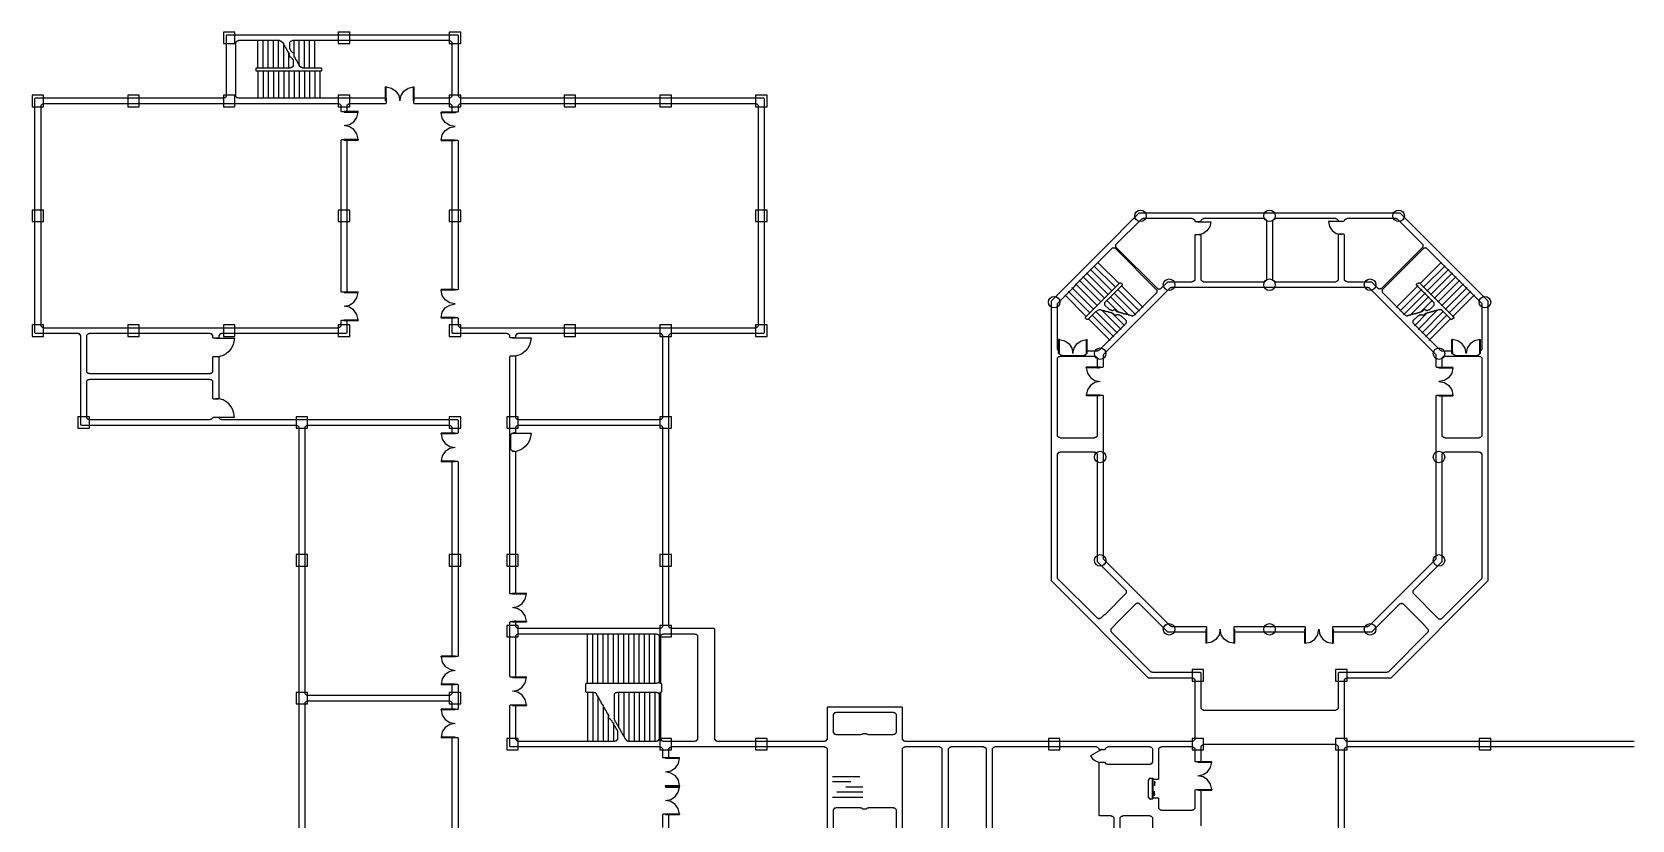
# Model space of a CAD drawing. Header units: metres. Extents: x 17250 to 146550, y 15000 to 99000.
# Drawn here: x 17250 to 100833, y 57841 to 99000 of the extents above; entities that cross this region are included whole.
import ezdxf

# ---------------------------------------------------------------- set-up
doc = ezdxf.new("R2010")
doc.units = ezdxf.units.M
for name, color, linetype in [('COL', 5, 'Continuous'), ('DOOR', 30, 'Continuous'), ('STAIR', 7, 'Continuous'), ('WALL', 8, 'Continuous')]:
    doc.layers.add(name, color=color, linetype=linetype)

msp = doc.modelspace()

# ---------------------------------------------------------------- linework, layer by layer
at = {"layer": 'COL'}
for points in [[(27250, 98400), (27850, 98400), (27850, 99000), (27250, 99000), (27250, 98400)], [(33250, 98400), (33850, 98400), (33850, 99000), (33250, 99000), (33250, 98400)], [(39050, 98400), (39650, 98400), (39650, 99000), (39050, 99000), (39050, 98400)], [(17250, 95100), (17850, 95100), (17850, 95700), (17250, 95700), (17250, 95100)], [(22250, 95100), (22850, 95100), (22850, 95700), (22250, 95700), (22250, 95100)], [(27250, 95100), (27850, 95100), (27850, 95700), (27250, 95700), (27250, 95100)], [(33250, 95100), (33850, 95100), (33850, 95700), (33250, 95700), (33250, 95100)], [(39050, 95100), (39650, 95100), (39650, 95700), (39050, 95700), (39050, 95100)], [(45050, 95100), (45650, 95100), (45650, 95700), (45050, 95700), (45050, 95100)], [(50050, 95100), (50650, 95100), (50650, 95700), (50050, 95700), (50050, 95100)], [(55050, 95100), (55650, 95100), (55650, 95700), (55050, 95700), (55050, 95100)], [(17250, 89100), (17850, 89100), (17850, 89700), (17250, 89700), (17250, 89100)], [(33250, 89100), (33850, 89100), (33850, 89700), (33250, 89700), (33250, 89100)], [(39050, 89100), (39650, 89100), (39650, 89700), (39050, 89700), (39050, 89100)], [(55050, 89100), (55650, 89100), (55650, 89700), (55050, 89700), (55050, 89100)], [(75459, 89400), (75435, 89283), (75371, 89188), (75276, 89124), (75159, 89100), (75042, 89124), (74947, 89188), (74883, 89283), (74859, 89400), (74883, 89517), (74947, 89612), (75042, 89676), (75159, 89700), (75276, 89676), (75371, 89612), (75435, 89517), (75459, 89400)], [(82200, 89400), (82176, 89283), (82112, 89188), (82017, 89124), (81900, 89100), (81783, 89124), (81688, 89188), (81624, 89283), (81600, 89400), (81624, 89517), (81688, 89612), (81783, 89676), (81900, 89700), (82017, 89676), (82112, 89612), (82176, 89517), (82200, 89400)], [(88941, 89400), (88917, 89283), (88853, 89188), (88758, 89124), (88641, 89100), (88524, 89124), (88429, 89188), (88365, 89283), (88341, 89400), (88365, 89517), (88429, 89612), (88524, 89676), (88641, 89700), (88758, 89676), (88853, 89612), (88917, 89517), (88941, 89400)], [(76950, 85800), (76926, 85683), (76862, 85588), (76767, 85524), (76650, 85500), (76533, 85524), (76438, 85588), (76374, 85683), (76350, 85800), (76374, 85917), (76438, 86012), (76533, 86076), (76650, 86100), (76767, 86076), (76862, 86012), (76926, 85917), (76950, 85800)], [(82200, 85800), (82176, 85683), (82112, 85588), (82017, 85524), (81900, 85500), (81783, 85524), (81688, 85588), (81624, 85683), (81600, 85800), (81624, 85917), (81688, 86012), (81783, 86076), (81900, 86100), (82017, 86076), (82112, 86012), (82176, 85917), (82200, 85800)], [(87450, 85800), (87426, 85683), (87362, 85588), (87267, 85524), (87150, 85500), (87033, 85524), (86938, 85588), (86874, 85683), (86850, 85800), (86874, 85917), (86938, 86012), (87033, 86076), (87150, 86100), (87267, 86076), (87362, 86012), (87426, 85917), (87450, 85800)], [(70950, 84891), (70926, 84774), (70862, 84679), (70767, 84615), (70650, 84591), (70533, 84615), (70438, 84679), (70374, 84774), (70350, 84891), (70374, 85008), (70438, 85103), (70533, 85167), (70650, 85191), (70767, 85167), (70862, 85103), (70926, 85008), (70950, 84891)], [(93450, 84891), (93426, 84774), (93362, 84679), (93267, 84615), (93150, 84591), (93033, 84615), (92938, 84679), (92874, 84774), (92850, 84891), (92874, 85008), (92938, 85103), (93033, 85167), (93150, 85191), (93267, 85167), (93362, 85103), (93426, 85008), (93450, 84891)], [(17250, 83100), (17850, 83100), (17850, 83700), (17250, 83700), (17250, 83100)], [(22250, 83100), (22850, 83100), (22850, 83700), (22250, 83700), (22250, 83100)], [(27250, 83100), (27850, 83100), (27850, 83700), (27250, 83700), (27250, 83100)], [(33250, 83100), (33850, 83100), (33850, 83700), (33250, 83700), (33250, 83100)], [(39050, 83100), (39650, 83100), (39650, 83700), (39050, 83700), (39050, 83100)], [(45050, 83100), (45650, 83100), (45650, 83700), (45050, 83700), (45050, 83100)], [(50050, 83100), (50650, 83100), (50650, 83700), (50050, 83700), (50050, 83100)], [(55050, 83100), (55650, 83100), (55650, 83700), (55050, 83700), (55050, 83100)], [(73350, 82200), (73326, 82083), (73262, 81988), (73167, 81924), (73050, 81900), (72933, 81924), (72838, 81988), (72774, 82083), (72750, 82200), (72774, 82317), (72838, 82412), (72933, 82476), (73050, 82500), (73167, 82476), (73262, 82412), (73326, 82317), (73350, 82200)], [(91050, 82200), (91026, 82083), (90962, 81988), (90867, 81924), (90750, 81900), (90633, 81924), (90538, 81988), (90474, 82083), (90450, 82200), (90474, 82317), (90538, 82412), (90633, 82476), (90750, 82500), (90867, 82476), (90962, 82412), (91026, 82317), (91050, 82200)], [(19650, 78300), (20250, 78300), (20250, 78900), (19650, 78900), (19650, 78300)], [(31050, 78300), (31650, 78300), (31650, 78900), (31050, 78900), (31050, 78300)], [(39050, 78300), (39650, 78300), (39650, 78900), (39050, 78900), (39050, 78300)], [(42050, 78300), (42650, 78300), (42650, 78900), (42050, 78900), (42050, 78300)], [(50050, 78300), (50650, 78300), (50650, 78900), (50050, 78900), (50050, 78300)], [(73350, 76800), (73326, 76683), (73262, 76588), (73167, 76524), (73050, 76500), (72933, 76524), (72838, 76588), (72774, 76683), (72750, 76800), (72774, 76917), (72838, 77012), (72933, 77076), (73050, 77100), (73167, 77076), (73262, 77012), (73326, 76917), (73350, 76800)], [(91050, 76800), (91026, 76683), (90962, 76588), (90867, 76524), (90750, 76500), (90633, 76524), (90538, 76588), (90474, 76683), (90450, 76800), (90474, 76917), (90538, 77012), (90633, 77076), (90750, 77100), (90867, 77076), (90962, 77012), (91026, 76917), (91050, 76800)], [(31050, 71100), (31650, 71100), (31650, 71700), (31050, 71700), (31050, 71100)], [(39050, 71100), (39650, 71100), (39650, 71700), (39050, 71700), (39050, 71100)], [(42050, 71100), (42650, 71100), (42650, 71700), (42050, 71700), (42050, 71100)], [(50050, 71100), (50650, 71100), (50650, 71700), (50050, 71700), (50050, 71100)], [(73350, 71400), (73326, 71283), (73262, 71188), (73167, 71124), (73050, 71100), (72933, 71124), (72838, 71188), (72774, 71283), (72750, 71400), (72774, 71517), (72838, 71612), (72933, 71676), (73050, 71700), (73167, 71676), (73262, 71612), (73326, 71517), (73350, 71400)], [(91050, 71400), (91026, 71283), (90962, 71188), (90867, 71124), (90750, 71100), (90633, 71124), (90538, 71188), (90474, 71283), (90450, 71400), (90474, 71517), (90538, 71612), (90633, 71676), (90750, 71700), (90867, 71676), (90962, 71612), (91026, 71517), (91050, 71400)], [(42650, 67400), (42650, 68000), (42050, 68000), (42050, 67400), (42650, 67400)], [(50650, 67400), (50650, 68000), (50050, 68000), (50050, 67400), (50650, 67400)], [(76950, 67800), (76926, 67683), (76862, 67588), (76767, 67524), (76650, 67500), (76533, 67524), (76438, 67588), (76374, 67683), (76350, 67800), (76374, 67917), (76438, 68012), (76533, 68076), (76650, 68100), (76767, 68076), (76862, 68012), (76926, 67917), (76950, 67800)], [(82200, 67800), (82176, 67683), (82112, 67588), (82017, 67524), (81900, 67500), (81783, 67524), (81688, 67588), (81624, 67683), (81600, 67800), (81624, 67917), (81688, 68012), (81783, 68076), (81900, 68100), (82017, 68076), (82112, 68012), (82176, 67917), (82200, 67800)], [(87450, 67800), (87426, 67683), (87362, 67588), (87267, 67524), (87150, 67500), (87033, 67524), (86938, 67588), (86874, 67683), (86850, 67800), (86874, 67917), (86938, 68012), (87033, 68076), (87150, 68100), (87267, 68076), (87362, 68012), (87426, 67917), (87450, 67800)], [(77850, 65100), (78450, 65100), (78450, 65700), (77850, 65700), (77850, 65100)], [(85950, 65100), (85950, 65700), (85350, 65700), (85350, 65100), (85950, 65100)], [(31050, 63900), (31650, 63900), (31650, 64500), (31050, 64500), (31050, 63900)], [(39050, 63900), (39650, 63900), (39650, 64500), (39050, 64500), (39050, 63900)], [(42050, 61500), (42650, 61500), (42650, 62100), (42050, 62100), (42050, 61500)], [(50050, 61500), (50650, 61500), (50650, 62100), (50050, 62100), (50050, 61500)], [(55050, 61500), (55650, 61500), (55650, 62100), (55050, 62100), (55050, 61500)], [(70350, 61500), (70950, 61500), (70950, 62100), (70350, 62100), (70350, 61500)], [(77850, 61500), (78450, 61500), (78450, 62100), (77850, 62100), (77850, 61500)], [(85950, 61500), (85950, 62100), (85350, 62100), (85350, 61500), (85950, 61500)], [(93450, 61500), (93450, 62100), (92850, 62100), (92850, 61500), (93450, 61500)]]:
    msp.add_lwpolyline(points, close=True, dxfattribs=at)
at = {"layer": 'DOOR'}
for points in [[(35722, 95400), (35722, 96131)], [(35759, 96131), (35722, 96131)], [(35759, 96131), (36038, 96068), (36264, 95910), (36416, 95680), (36472, 95400)], [(35759, 95400), (35759, 96131)], [(36472, 95400), (36527, 95680), (36679, 95910), (36906, 96068), (37184, 96131)], [(37184, 95400), (37184, 96131)], [(37184, 96131), (37222, 96131)], [(37222, 95400), (37222, 96131)], [(35722, 95400), (35759, 95400)], [(37222, 95400), (37184, 95400)], [(33550, 94858), (34281, 94858)], [(33550, 94858), (33550, 94820)], [(33550, 94820), (34281, 94820)], [(33550, 94108), (33830, 94163), (34060, 94315), (34218, 94541), (34281, 94820)], [(34281, 94820), (34281, 94858)], [(39350, 94820), (38619, 94820)], [(38619, 94782), (38619, 94820)], [(39350, 94782), (38619, 94782)], [(39350, 94070), (39070, 94125), (38840, 94277), (38682, 94504), (38619, 94782)], [(39350, 94820), (39350, 94782)], [(34281, 93395), (34218, 93674), (34060, 93900), (33830, 94052), (33550, 94108)], [(38619, 93357), (38682, 93636), (38840, 93862), (39070, 94014), (39350, 94070)], [(33550, 93395), (34281, 93395)], [(33550, 93358), (33550, 93395)], [(33550, 93358), (34281, 93358)], [(34281, 93395), (34281, 93358)], [(39350, 93357), (38619, 93357)], [(38619, 93357), (38619, 93320)], [(39350, 93320), (38619, 93320)], [(39350, 93320), (39350, 93357)], [(78150, 89086), (78829, 89086)], [(78829, 89086), (78776, 88822), (78630, 88606), (78414, 88461), (78150, 88407)], [(85650, 89106), (84971, 89106)], [(84971, 89106), (85024, 88842), (85170, 88626), (85386, 88480), (85650, 88427)], [(33550, 85432), (34281, 85432)], [(33550, 85432), (33550, 85394)], [(33550, 85394), (34281, 85394)], [(33550, 84682), (33830, 84738), (34060, 84890), (34218, 85116), (34281, 85394)], [(34281, 85394), (34281, 85432)], [(39350, 85545), (38619, 85545)], [(38619, 85507), (38619, 85545)], [(39350, 85507), (38619, 85507)], [(39350, 84795), (39070, 84851), (38840, 85003), (38682, 85229), (38619, 85507)], [(39350, 85545), (39350, 85507)], [(34281, 83969), (34218, 84248), (34060, 84474), (33830, 84626), (33550, 84682)], [(38619, 84082), (38682, 84361), (38840, 84587), (39070, 84739), (39350, 84795)], [(33550, 83969), (34281, 83969)], [(33550, 83932), (33550, 83969)], [(33550, 83932), (34281, 83932)], [(34281, 83969), (34281, 83932)], [(39350, 84082), (38619, 84082)], [(38619, 84082), (38619, 84045)], [(39350, 84045), (38619, 84045)], [(39350, 84045), (39350, 84082)], [(26850, 83002), (27820, 83002)], [(27820, 83002), (27800, 82807), (27744, 82624), (27654, 82460), (27536, 82316), (27392, 82198), (27228, 82108), (27045, 82052), (26850, 82032)], [(42350, 83029), (43320, 83029)], [(43320, 83029), (43300, 82834), (43244, 82651), (43154, 82487), (43036, 82343), (42892, 82225), (42728, 82135), (42545, 82079), (42350, 82059)], [(70880, 82200), (70880, 82931)], [(70918, 82931), (70880, 82931)], [(70918, 82931), (71196, 82868), (71423, 82710), (71575, 82480), (71630, 82200)], [(70918, 82200), (70918, 82931)], [(71630, 82200), (71686, 82480), (71838, 82710), (72064, 82868), (72343, 82931)], [(72343, 82200), (72343, 82931)], [(72343, 82931), (72380, 82931)], [(72380, 82200), (72380, 82931)], [(91420, 82200), (91420, 82931)], [(91457, 82931), (91420, 82931)], [(91457, 82200), (91457, 82931)], [(92170, 82200), (92114, 82480), (91962, 82710), (91736, 82868), (91457, 82931)], [(92882, 82931), (92604, 82868), (92377, 82710), (92225, 82480), (92170, 82200)], [(92882, 82200), (92882, 82931)], [(92882, 82931), (92920, 82931)], [(92920, 82200), (92920, 82931)], [(70880, 82200), (70918, 82200)], [(72380, 82200), (72343, 82200)], [(91420, 82200), (91457, 82200)], [(92920, 82200), (92882, 82200)], [(73050, 81498), (72319, 81498)], [(72319, 81461), (72319, 81498)], [(72319, 81461), (72382, 81182), (72540, 80956), (72770, 80804), (73050, 80748)], [(73050, 81461), (72319, 81461)], [(73050, 81498), (73050, 81461)], [(90750, 81498), (91481, 81498)], [(90750, 81498), (90750, 81461)], [(91481, 81461), (91418, 81182), (91260, 80956), (91030, 80804), (90750, 80748)], [(90750, 81461), (91481, 81461)], [(91481, 81461), (91481, 81498)], [(73050, 80748), (72770, 80693), (72540, 80541), (72382, 80314), (72319, 80036)], [(90750, 80748), (91030, 80693), (91260, 80541), (91418, 80314), (91481, 80036)], [(27820, 78885), (27800, 79081), (27744, 79263), (27654, 79428), (27536, 79571), (27392, 79690), (27228, 79779), (27045, 79836), (26850, 79855)], [(73050, 80036), (72319, 80036)], [(72319, 80036), (72319, 79998)], [(73050, 79998), (72319, 79998)], [(73050, 79998), (73050, 80036)], [(90750, 80036), (91481, 80036)], [(90750, 79998), (90750, 80036)], [(90750, 79998), (91481, 79998)], [(91481, 80036), (91481, 79998)], [(26850, 78885), (27820, 78885)], [(39350, 78053), (38619, 78053)], [(38619, 78015), (38619, 78053)], [(38619, 78015), (38682, 77737), (38840, 77510), (39070, 77358), (39350, 77303)], [(39350, 78015), (38619, 78015)], [(39350, 78053), (39350, 78015)], [(42350, 78047), (43320, 78047)], [(43320, 78047), (43300, 77851), (43244, 77669), (43154, 77504), (43036, 77361), (42892, 77242), (42728, 77153), (42545, 77096), (42350, 77077)], [(39350, 77303), (39070, 77247), (38840, 77095), (38682, 76869), (38619, 76590)], [(39350, 76590), (38619, 76590)], [(38619, 76590), (38619, 76553)], [(39350, 76553), (38619, 76553)], [(39350, 76553), (39350, 76590)], [(42350, 69684), (43081, 69684)], [(42350, 69684), (42350, 69646)], [(42350, 69646), (43081, 69646)], [(42350, 68934), (42630, 68989), (42860, 69141), (43018, 69368), (43081, 69646)], [(43081, 69646), (43081, 69684)], [(43081, 68221), (43018, 68500), (42860, 68726), (42630, 68878), (42350, 68934)], [(42350, 68221), (43081, 68221)], [(42350, 68184), (42350, 68221)], [(42350, 68184), (43081, 68184)], [(43081, 68221), (43081, 68184)], [(78572, 67800), (78572, 67069)], [(78572, 67800), (78609, 67800)], [(78609, 67800), (78609, 67069)], [(79322, 67800), (79266, 67520), (79114, 67290), (78888, 67132), (78609, 67069)], [(80034, 67069), (79756, 67132), (79529, 67290), (79377, 67520), (79322, 67800)], [(80034, 67800), (80034, 67069)], [(80072, 67800), (80034, 67800)], [(80072, 67800), (80072, 67069)], [(83728, 67800), (83728, 67069)], [(83728, 67800), (83766, 67800)], [(83766, 67069), (84044, 67132), (84271, 67290), (84423, 67520), (84478, 67800)], [(83766, 67800), (83766, 67069)], [(84478, 67800), (84534, 67520), (84686, 67290), (84912, 67132), (85191, 67069)], [(85191, 67800), (85191, 67069)], [(85228, 67800), (85191, 67800)], [(85228, 67800), (85228, 67069)], [(78609, 67069), (78572, 67069)], [(80034, 67069), (80072, 67069)], [(83766, 67069), (83728, 67069)], [(85191, 67069), (85228, 67069)], [(39350, 66406), (38619, 66406)], [(38619, 66368), (38619, 66406)], [(38619, 66368), (38682, 66090), (38840, 65863), (39070, 65711), (39350, 65656)], [(39350, 66368), (38619, 66368)], [(39350, 66406), (39350, 66368)], [(39350, 65656), (39070, 65600), (38840, 65448), (38682, 65222), (38619, 64943)], [(42350, 65322), (43081, 65322)], [(42350, 65322), (42350, 65285)], [(42350, 65285), (43081, 65285)], [(42350, 64572), (42630, 64628), (42860, 64780), (43018, 65006), (43081, 65285)], [(43081, 65285), (43081, 65322)], [(39350, 64943), (38619, 64943)], [(38619, 64943), (38619, 64906)], [(39350, 64906), (38619, 64906)], [(39350, 64906), (39350, 64943)], [(43081, 63860), (43018, 64138), (42860, 64365), (42630, 64517), (42350, 64572)], [(39350, 63629), (38619, 63629)], [(38619, 63591), (38619, 63629)], [(38619, 63591), (38682, 63313), (38840, 63086), (39070, 62934), (39350, 62879)], [(39350, 63591), (38619, 63591)], [(39350, 63629), (39350, 63591)], [(42350, 63860), (43081, 63860)], [(42350, 63822), (42350, 63860)], [(42350, 63822), (43081, 63822)], [(43081, 63860), (43081, 63822)], [(39350, 62879), (39070, 62823), (38840, 62671), (38682, 62445), (38619, 62166)], [(39350, 62166), (38619, 62166)], [(38619, 62166), (38619, 62129)], [(39350, 62129), (38619, 62129)], [(39350, 62129), (39350, 62166)], [(50350, 61100), (51081, 61100)], [(50350, 61100), (50350, 61062)], [(50350, 61062), (51081, 61062)], [(50350, 60350), (50630, 60405), (50860, 60557), (51018, 60784), (51081, 61062)], [(51081, 61062), (51081, 61100)], [(73150, 61540), (72544, 61190)], [(72544, 61190), (72656, 61044), (72800, 60934), (72967, 60864), (73150, 60840)], [(51081, 59637), (51018, 59916), (50860, 60142), (50630, 60294), (50350, 60350)], [(78150, 60903), (78881, 60903)], [(78150, 60903), (78150, 60865)], [(78150, 60865), (78881, 60865)], [(78150, 60153), (78430, 60209), (78660, 60361), (78818, 60587), (78881, 60865)], [(78881, 60865), (78881, 60903)], [(50350, 59637), (51081, 59637)], [(50350, 59600), (50350, 59637)], [(50350, 59600), (51068, 59600)], [(50350, 59600), (50350, 59563)], [(50350, 59600), (51081, 59600)], [(50350, 59563), (51068, 59563)], [(50350, 58863), (50625, 58918), (50851, 59067), (51006, 59289), (51068, 59563)], [(51068, 59563), (51068, 59600)], [(51081, 59637), (51081, 59600)], [(75792, 60023), (75827, 60023)], [(75792, 59490), (75792, 60023)], [(75827, 59490), (75792, 59490)], [(75792, 58956), (75792, 59490)], [(75827, 59490), (75827, 60023)], [(75827, 58956), (75827, 59490)], [(75885, 59875), (75885, 59629)], [(75885, 59875), (75899, 59790)], [(75899, 59790), (75885, 59790)], [(75885, 59104), (75885, 59350)], [(78881, 59440), (78818, 59719), (78660, 59945), (78430, 60097), (78150, 60153)], [(78150, 59440), (78881, 59440)], [(78150, 59403), (78150, 59440)], [(78150, 59403), (78881, 59403)], [(78881, 59440), (78881, 59403)], [(51068, 58163), (51006, 58437), (50851, 58659), (50625, 58808), (50350, 58863)], [(75792, 58956), (75827, 58956)], [(75899, 59190), (75885, 59190)], [(75885, 59104), (75899, 59190)], [(50350, 58163), (51068, 58163)], [(50350, 58126), (50350, 58163)], [(50350, 58126), (51068, 58126)], [(51068, 58163), (51068, 58126)]]:
    msp.add_lwpolyline(points, dxfattribs=at)
at = {"layer": 'STAIR'}
for p, q in [((29050, 97110), (29050, 98580)), ((29320, 97110), (29320, 98580)), ((29590, 97110), (29590, 98580)), ((29860, 97110), (29860, 98580)), ((30130, 97110), (30130, 98580)), ((30400, 97110), (30400, 98416)), ((30670, 97110), (30670, 97949)), ((30940, 97681), (30940, 98580)), ((31210, 97214), (31210, 98580)), ((31480, 97110), (31480, 98580)), ((31750, 97110), (31750, 98580)), ((32020, 97110), (32020, 98580)), ((29050, 96990), (29050, 95520)), ((29320, 96990), (29320, 95520)), ((29590, 96990), (29590, 95520)), ((29860, 96990), (29860, 95520)), ((30130, 96990), (30130, 95520)), ((30400, 96990), (30400, 95520)), ((30670, 96990), (30670, 95520)), ((30940, 96990), (30940, 95520)), ((31210, 96990), (31210, 95520)), ((31480, 96990), (31480, 95520)), ((31750, 96990), (31750, 95520)), ((32020, 96990), (32020, 95520)), ((32290, 96990), (32290, 95520)), ((74059, 85840), (72914, 86985)), ((89741, 85840), (90886, 86985)), ((73296, 85076), (72150, 86222)), ((73487, 85267), (72341, 86413)), ((73678, 85458), (72532, 86604)), ((73869, 85649), (72723, 86794)), ((89931, 85649), (91077, 86794)), ((90122, 85458), (91268, 86604)), ((90313, 85267), (91459, 86413)), ((90504, 85076), (91650, 86222)), ((72341, 84122), (71196, 85267)), ((72532, 84313), (71387, 85458)), ((72723, 84503), (71577, 85649)), ((72914, 84694), (71768, 85840)), ((73105, 84885), (71959, 86031)), ((73762, 85373), (74908, 84228)), ((73953, 85564), (75099, 84419)), ((74144, 85755), (75290, 84610)), ((89656, 85755), (88510, 84610)), ((89847, 85564), (88701, 84419)), ((90038, 85373), (88892, 84228)), ((90695, 84885), (91841, 86031)), ((90886, 84694), (92032, 85840)), ((91077, 84503), (92223, 85649)), ((91268, 84313), (92413, 85458)), ((91459, 84122), (92604, 85267)), ((73125, 84483), (74144, 83464)), ((73381, 84991), (74027, 84345)), ((73572, 85182), (74548, 84205)), ((90228, 85182), (89252, 84205)), ((90675, 84483), (89656, 83464)), ((90419, 84991), (89773, 84345)), ((72426, 84037), (73572, 82891)), ((72617, 84228), (73762, 83082)), ((72808, 84419), (73953, 83273)), ((73647, 84344), (74335, 83655)), ((90153, 84344), (89465, 83655)), ((90992, 84419), (89847, 83273)), ((91183, 84228), (90038, 83082)), ((91374, 84037), (90228, 82891)), ((46270, 64960), (46270, 67580)), ((46540, 64960), (46540, 67580)), ((46810, 64960), (46810, 67580)), ((47080, 64960), (47080, 67580)), ((47350, 64960), (47350, 67580)), ((47620, 64960), (47620, 67580)), ((47890, 64960), (47890, 67580)), ((48160, 64960), (48160, 67580)), ((48430, 64960), (48430, 67580)), ((48700, 64960), (48700, 67580)), ((48970, 64960), (48970, 67580)), ((49240, 64960), (49240, 67580)), ((49510, 64960), (49510, 67580)), ((49780, 64960), (49780, 67580)), ((50050, 67580), (50050, 64960)), ((46270, 64540), (46270, 61920)), ((46540, 64540), (46540, 61920)), ((47890, 64540), (47890, 62659)), ((48160, 64540), (48160, 62191)), ((48430, 64540), (48430, 61920)), ((48700, 64540), (48700, 61920)), ((48970, 64540), (48970, 61920)), ((49240, 64540), (49240, 61920)), ((49510, 64540), (49510, 61920)), ((49780, 64540), (49780, 61920)), ((50050, 64540), (50050, 61920)), ((46810, 64329), (46810, 61920)), ((47080, 63861), (47080, 61920)), ((47350, 63394), (47350, 61920)), ((47620, 62926), (47620, 61920)), ((59070, 60120), (60496, 60120)), ((59070, 59850), (60029, 59850)), ((59761, 59580), (60660, 59580)), ((59070, 59040), (60660, 59040)), ((59294, 59310), (60660, 59310))]:
    msp.add_line(p, q, dxfattribs=at)
at = {"layer": 'WALL'}
for points in [[(31205, 35655), (31205, 78355), (31130, 78430), (31080, 78430), (31055, 78455), (19830, 78455), (19805, 78480), (19805, 83155), (19730, 83230), (19680, 83230), (19655, 83255), (17430, 83255), (17405, 83280), (17405, 95530), (17430, 95555), (27255, 95555), (27280, 95580), (27330, 95580), (27405, 95655), (27405, 98830), (27430, 98855), (39480, 98855), (39505, 98830), (39505, 95655), (39580, 95580), (39630, 95580), (39655, 95555), (55480, 95555), (55505, 95530), (55505, 83280), (55480, 83255), (50655, 83255), (50630, 83230), (50580, 83230), (50505, 83155), (50505, 67955), (50580, 67880), (50630, 67880), (50655, 67855), (52880, 67855), (52905, 67830), (52905, 62055), (52980, 61980), (53030, 61980), (53055, 61955), (58655, 61955), (58680, 61980), (58730, 61980), (58805, 62055), (58805, 63730), (58830, 63755), (62680, 63755), (62705, 63730), (62705, 62055), (62780, 61980), (62830, 61980), (62855, 61955), (77855, 61955), (77880, 61980), (77930, 61980), (78005, 62055), (78005, 65155), (77930, 65230), (77880, 65230), (77855, 65255), (75580, 65255), (70505, 70330), (70505, 84955), (74130, 88580), (74130, 88605), (75080, 89555), (88705, 89555), (93305, 84955), (93305, 70330), (88230, 65255), (85955, 65255), (85930, 65230), (85880, 65230), (85805, 65155), (85805, 62055), (85880, 61980), (85930, 61980), (85955, 61955), (100955, 61955)], [(58805, 53280), (58805, 61555), (58730, 61630), (58680, 61630), (58655, 61655), (50655, 61655), (50630, 61630), (50580, 61630), (50505, 61555), (50505, 61105), (50480, 61080), (50230, 61080), (50205, 61105), (50205, 61555), (50130, 61630), (50080, 61630), (50055, 61655), (42230, 61655), (42205, 61680), (42205, 63830), (42230, 63855), (42480, 63855), (42505, 63830), (42505, 62055), (42580, 61980), (42630, 61980), (42655, 61955), (47705, 61955), (47730, 61980), (47780, 61980), (47855, 62055), (47855, 62480), (47830, 62505), (47830, 62530), (47780, 62580), (47780, 62605), (47755, 62630), (47755, 62655), (47730, 62680), (47730, 62705), (47680, 62755), (47680, 62780), (47655, 62805), (47655, 62830), (47630, 62855), (47630, 62880), (47580, 62930), (47580, 62955), (47555, 62980), (47555, 63005), (47430, 63130), (47380, 63130), (47355, 63155), (47355, 63180), (47380, 63205), (47380, 63305), (47355, 63330), (47355, 63355), (47305, 63405), (47305, 63430), (47280, 63455), (47280, 63480), (47255, 63505), (47255, 63530), (47205, 63580), (47205, 63605), (47180, 63630), (47180, 63655), (47155, 63680), (47155, 63705), (47105, 63755), (47105, 63780), (47080, 63805), (47080, 63830), (47055, 63855), (47055, 63880), (47005, 63930), (47005, 63955), (46980, 63980), (46980, 64005), (46955, 64030), (46955, 64055), (46930, 64080), (46930, 64105), (46880, 64155), (46880, 64180), (46855, 64205), (46855, 64230), (46830, 64255), (46830, 64280), (46780, 64330), (46780, 64355), (46755, 64380), (46755, 64405), (46680, 64480), (46630, 64480), (46605, 64505), (46205, 64505), (46180, 64530), (46180, 64955), (46205, 64980), (49880, 64980), (49905, 65005), (49955, 65005), (50030, 65080), (50030, 67455), (49955, 67530), (49905, 67530), (49880, 67555), (42655, 67555), (42630, 67530), (42580, 67530), (42505, 67455), (42505, 65330), (42480, 65305), (42230, 65305), (42205, 65330), (42205, 68180), (42230, 68205), (42380, 68205), (42405, 68230), (42455, 68230), (42480, 68255), (42505, 68230), (42505, 67955), (42580, 67880), (42630, 67880), (42655, 67855), (50055, 67855), (50080, 67880), (50130, 67880), (50205, 67955), (50205, 78355), (50130, 78430), (50080, 78430), (50055, 78455), (42655, 78455), (42630, 78430), (42580, 78430), (42505, 78355), (42505, 78055), (42480, 78030), (42455, 78055), (42405, 78055), (42380, 78030), (42330, 78030), (42255, 77955), (42255, 77205), (42330, 77130), (42380, 77130), (42405, 77105), (42480, 77105), (42505, 77080), (42505, 69680), (42480, 69655), (42230, 69655), (42205, 69680), (42205, 82055), (42230, 82080), (42480, 82080), (42505, 82055), (42505, 78855), (42580, 78780), (42630, 78780), (42655, 78755), (50055, 78755), (50080, 78780), (50130, 78780), (50205, 78855), (50205, 83155), (50130, 83230), (50080, 83230), (50055, 83255), (42655, 83255), (42630, 83230), (42580, 83230), (42505, 83155), (42505, 83055), (42480, 83030), (42230, 83030), (42205, 83055), (42205, 83155), (42130, 83230), (42080, 83230), (42055, 83255), (39230, 83255), (39205, 83280), (39205, 84055), (39230, 84080), (39480, 84080), (39505, 84055), (39505, 83655), (39580, 83580), (39630, 83580), (39655, 83555), (55055, 83555), (55080, 83580), (55130, 83580), (55205, 83655), (55205, 95155), (55130, 95230), (55080, 95230), (55055, 95255), (39655, 95255), (39630, 95230), (39580, 95230), (39505, 95155), (39505, 94830), (39480, 94805), (39230, 94805), (39205, 94830), (39205, 95155), (39130, 95230), (39080, 95230), (39055, 95255), (37230, 95255), (37205, 95280), (37205, 95530), (37230, 95555), (39055, 95555), (39080, 95580), (39130, 95580), (39205, 95655), (39205, 98455), (39130, 98530), (39080, 98530), (39055, 98555), (30855, 98555), (30830, 98530), (30780, 98530), (30705, 98455), (30705, 98130), (30730, 98105), (30730, 98080), (30755, 98055), (30755, 98030), (30855, 97930), (30905, 97930), (30930, 97905), (30930, 97730), (30980, 97680), (30980, 97655), (31005, 97630), (31005, 97605), (31030, 97580), (31030, 97555), (31080, 97505), (31080, 97480), (31105, 97455), (31105, 97430), (31130, 97405), (31130, 97380), (31180, 97330), (31180, 97305), (31205, 97280), (31205, 97255), (31305, 97155), (31355, 97155), (31380, 97130), (32355, 97130), (32380, 97105), (32380, 96980), (32355, 96955), (28980, 96955), (28955, 96980), (28955, 97105), (28980, 97130), (30755, 97130), (30780, 97155), (30830, 97155), (30905, 97230), (30905, 97530), (30855, 97580), (30855, 97605), (30780, 97680), (30730, 97680), (30705, 97705), (30705, 97855), (30655, 97905), (30655, 97930), (30630, 97955), (30630, 97980), (30580, 98030), (30580, 98055), (30555, 98080), (30555, 98105), (30530, 98130), (30530, 98155), (30480, 98205), (30480, 98230), (30455, 98255), (30455, 98280), (30405, 98330), (30405, 98355), (30380, 98380), (30380, 98405), (30255, 98530), (30205, 98530), (30180, 98555), (28030, 98555), (28005, 98530), (27955, 98530), (27880, 98455), (27880, 95655), (27955, 95580), (28005, 95580), (28030, 95555), (35730, 95555), (35755, 95530), (35755, 95280), (35730, 95255), (33855, 95255), (33830, 95230), (33780, 95230), (33705, 95155), (33705, 94855), (33680, 94830), (33430, 94830), (33405, 94855), (33405, 95155), (33330, 95230), (33280, 95230), (33255, 95255), (17855, 95255), (17830, 95230), (17780, 95230), (17705, 95155), (17705, 83655), (17780, 83580), (17830, 83580), (17855, 83555), (33255, 83555), (33280, 83580), (33330, 83580), (33405, 83655), (33405, 83930), (33430, 83955), (33680, 83955), (33705, 83930), (33705, 83280), (33680, 83255), (27155, 83255), (27130, 83230), (27080, 83230), (27005, 83155), (27005, 83030), (26980, 83005), (26730, 83005), (26705, 83030), (26705, 83155), (26630, 83230), (26580, 83230), (26555, 83255), (20255, 83255), (20230, 83230), (20180, 83230), (20105, 83155), (20105, 81255), (20180, 81180), (20230, 81180), (20255, 81155), (26555, 81155), (26580, 81180), (26630, 81180), (26705, 81255), (26705, 82030), (26730, 82055), (26980, 82055), (27005, 82030), (27005, 79855), (26980, 79830), (26730, 79830), (26705, 79855), (26705, 80755), (26630, 80830), (26580, 80830), (26555, 80855), (20255, 80855), (20230, 80830), (20180, 80830), (20105, 80755), (20105, 78855), (20180, 78780), (20230, 78780), (20255, 78755), (26555, 78755), (26580, 78780), (26630, 78780), (26730, 78880), (26980, 78880), (27080, 78780), (27130, 78780), (27155, 78755), (39480, 78755), (39505, 78730), (39505, 78055), (39480, 78030), (39230, 78030), (39205, 78055), (39205, 78355), (39130, 78430), (39080, 78430), (39055, 78455), (31655, 78455), (31630, 78430), (31580, 78430), (31505, 78355), (31505, 64455), (31580, 64380), (31630, 64380), (31655, 64355), (39055, 64355), (39080, 64380), (39130, 64380), (39205, 64455), (39205, 64905), (39230, 64930), (39480, 64930), (39505, 64905), (39505, 63630), (39480, 63605), (39230, 63605), (39205, 63630), (39205, 63955), (39130, 64030), (39080, 64030), (39055, 64055), (31655, 64055), (31630, 64030), (31580, 64030), (31505, 63955), (31505, 50055)], [(64805, 56930), (64805, 61555), (64730, 61630), (64680, 61630), (64655, 61655), (62855, 61655), (62830, 61630), (62780, 61630), (62705, 61555), (62705, 56905)], [(67105, 56905), (67105, 61555), (67030, 61630), (66980, 61630), (66955, 61655), (65255, 61655), (65230, 61630), (65180, 61630), (65105, 61555), (65105, 56930)], [(73780, 57180), (73780, 57955), (73705, 58030), (73655, 58030), (73630, 58055), (73030, 58055), (73005, 58080), (73005, 60830), (73030, 60855), (73280, 60855), (73355, 60780), (73405, 60780), (73430, 60755), (75655, 60755), (75680, 60780), (75730, 60780), (75805, 60855), (75805, 61555), (75730, 61630), (75680, 61630), (75655, 61655), (73455, 61655), (73430, 61630), (73380, 61630), (73305, 61555), (73305, 61530), (73280, 61505), (73030, 61505), (73005, 61530), (73005, 61555), (72930, 61630), (72880, 61630), (72855, 61655), (67555, 61655), (67530, 61630), (67480, 61630), (67405, 61555), (67405, 53655)], [(85505, 53280), (85505, 61680), (85430, 61755), (85380, 61755), (85355, 61780), (78455, 61780), (78430, 61755), (78380, 61755), (78305, 61680), (78305, 60905), (78280, 60880), (78030, 60880), (78005, 60905), (78005, 61555), (77930, 61630), (77880, 61630), (77855, 61655), (76255, 61655), (76230, 61630), (76180, 61630), (76105, 61555), (76105, 59980), (76080, 59955), (75830, 59955), (75780, 60005), (75730, 60005), (75705, 60030), (75680, 60005), (75630, 60005), (75555, 59930), (75555, 59030), (75630, 58955), (75680, 58955), (75705, 58930), (75730, 58955), (75780, 58955), (75830, 59005), (76080, 59005), (76105, 58980), (76105, 58455), (76180, 58380), (76230, 58380), (76255, 58355), (77855, 58355), (77880, 58380), (77930, 58380), (78005, 58455), (78005, 59405), (78030, 59430), (78280, 59430), (78305, 59405), (78305, 57530)], [(100955, 61655), (85955, 61655), (85930, 61630), (85880, 61630), (85805, 61555), (85805, 53655)], [(50205, 57455), (50205, 58130), (50230, 58155), (50480, 58155), (50505, 58130), (50505, 53505)], [(62405, 56355), (62405, 58380), (62330, 58455), (62280, 58455), (62255, 58480), (60955, 58480), (60930, 58455), (60880, 58455), (60830, 58405), (60655, 58405), (60605, 58455), (60555, 58455), (60530, 58480), (59255, 58480), (59230, 58455), (59180, 58455), (59105, 58380), (59105, 56355)], [(75805, 55405), (75805, 57955), (75730, 58030), (75680, 58030), (75655, 58055), (74230, 58055), (74205, 58030), (74155, 58030), (74080, 57955), (74080, 57180)]]:
    msp.add_lwpolyline(points, dxfattribs=at)
for points in [[(33430, 85405), (33405, 85430), (33405, 93355), (33430, 93380), (33680, 93380), (33705, 93355), (33705, 85430), (33680, 85405)], [(39230, 85530), (39205, 85555), (39205, 93330), (39230, 93355), (39480, 93355), (39505, 93330), (39505, 85555), (39480, 85530)], [(76105, 85580), (76130, 85555), (76155, 85580), (76205, 85580), (76580, 85955), (77855, 85955), (77880, 85980), (77930, 85980), (78005, 86055), (78005, 88405), (78030, 88430), (78280, 88430), (78305, 88405), (78305, 86055), (78380, 85980), (78430, 85980), (78455, 85955), (81605, 85955), (81630, 85980), (81680, 85980), (81755, 86055), (81755, 89155), (81680, 89230), (81630, 89230), (81605, 89255), (78455, 89255), (78430, 89230), (78380, 89230), (78305, 89155), (78305, 89105), (78280, 89080), (78030, 89080), (78005, 89105), (78005, 89155), (77930, 89230), (77880, 89230), (77855, 89255), (75280, 89255), (75255, 89230), (75205, 89230), (73855, 87880), (73855, 87780), (76055, 85580)], [(87630, 85605), (87655, 85580), (87680, 85580), (87705, 85605), (87755, 85605), (89930, 87780), (89930, 87880), (88580, 89230), (88530, 89230), (88505, 89255), (85955, 89255), (85930, 89230), (85880, 89230), (85805, 89155), (85805, 89130), (85780, 89105), (85530, 89105), (85505, 89130), (85505, 89155), (85430, 89230), (85380, 89230), (85355, 89255), (82205, 89255), (82180, 89230), (82130, 89230), (82055, 89155), (82055, 86055), (82130, 85980), (82180, 85980), (82205, 85955), (85355, 85955), (85380, 85980), (85430, 85980), (85505, 86055), (85505, 88430), (85530, 88455), (85780, 88455), (85805, 88430), (85805, 86055), (85880, 85980), (85930, 85980), (85955, 85955), (87230, 85955), (87580, 85605)], [(71030, 82130), (71055, 82105), (72205, 82105), (72230, 82130), (72280, 82130), (72355, 82205), (72355, 82305), (72330, 82330), (72355, 82355), (72930, 82355), (72955, 82380), (73005, 82380), (74430, 83805), (74430, 83905), (74155, 84180), (74105, 84180), (74080, 84205), (74030, 84205), (74005, 84230), (73930, 84230), (73905, 84205), (73855, 84205), (73830, 84180), (73805, 84205), (73805, 84230), (73730, 84305), (73680, 84305), (73655, 84330), (73605, 84330), (73580, 84355), (73505, 84355), (73480, 84380), (73405, 84380), (73380, 84405), (73305, 84405), (73280, 84430), (73205, 84430), (73180, 84455), (73105, 84455), (73080, 84480), (72980, 84480), (72955, 84455), (72905, 84455), (72855, 84405), (72830, 84405), (72405, 83980), (72355, 83980), (72280, 84055), (72280, 84105), (74080, 85905), (74130, 85905), (74205, 85830), (74205, 85780), (73280, 84855), (73280, 84755), (73530, 84505), (73555, 84505), (73580, 84480), (73630, 84480), (73655, 84455), (73705, 84455), (73730, 84480), (73780, 84480), (73805, 84505), (73905, 84405), (73955, 84405), (73980, 84380), (74055, 84380), (74080, 84355), (74130, 84355), (74155, 84330), (74230, 84330), (74255, 84305), (74305, 84305), (74330, 84280), (74405, 84280), (74430, 84255), (74480, 84255), (74505, 84230), (74580, 84230), (74605, 84205), (74655, 84205), (74680, 84180), (74755, 84180), (74780, 84205), (74830, 84205), (76030, 85405), (76030, 85505), (73830, 87705), (73780, 87705), (73755, 87730), (73730, 87705), (73680, 87705), (71730, 85755), (71730, 85730), (70805, 84805), (70805, 82430), (70905, 82330), (70905, 82205), (70980, 82130)], [(91580, 82130), (91605, 82105), (92755, 82105), (92780, 82130), (92830, 82130), (92905, 82205), (92905, 82330), (93005, 82430), (93005, 84805), (90105, 87705), (90055, 87705), (90030, 87730), (90005, 87705), (89955, 87705), (87780, 85530), (87780, 85405), (88980, 84205), (89030, 84205), (89055, 84180), (89105, 84180), (89130, 84205), (89205, 84205), (89230, 84230), (89280, 84230), (89305, 84255), (89380, 84255), (89405, 84280), (89455, 84280), (89480, 84305), (89555, 84305), (89580, 84330), (89655, 84330), (89680, 84355), (89730, 84355), (89755, 84380), (89805, 84380), (89830, 84405), (89880, 84405), (89980, 84505), (90005, 84505), (90030, 84480), (90080, 84480), (90105, 84455), (90155, 84455), (90180, 84480), (90230, 84480), (90255, 84505), (90280, 84505), (90505, 84730), (90505, 84855), (89580, 85780), (89580, 85830), (89605, 85855), (89630, 85855), (89680, 85905), (89730, 85905), (91530, 84105), (91530, 84055), (91505, 84030), (91480, 84030), (91430, 83980), (91380, 83980), (90880, 84480), (90830, 84480), (90805, 84505), (90780, 84480), (90705, 84480), (90680, 84455), (90605, 84455), (90580, 84430), (90505, 84430), (90480, 84405), (90430, 84405), (90405, 84380), (90330, 84380), (90305, 84355), (90230, 84355), (90205, 84330), (90130, 84330), (90105, 84305), (90055, 84305), (89980, 84230), (89980, 84205), (89955, 84180), (89930, 84205), (89880, 84205), (89855, 84230), (89805, 84230), (89780, 84205), (89730, 84205), (89705, 84180), (89655, 84180), (89380, 83905), (89380, 83805), (90805, 82380), (90855, 82380), (90880, 82355), (91455, 82355), (91480, 82330), (91455, 82305), (91455, 82205), (91530, 82130)], [(78430, 63605), (78455, 63580), (85355, 63580), (85380, 63605), (85430, 63605), (85505, 63680), (85505, 65530), (85530, 65555), (88030, 65555), (88055, 65580), (88105, 65580), (90205, 67680), (90205, 67780), (89955, 68030), (89955, 68055), (88880, 69130), (88830, 69130), (88805, 69155), (88780, 69155), (88755, 69130), (88705, 69130), (87230, 67655), (85230, 67655), (85205, 67680), (85205, 67930), (85230, 67955), (87030, 67955), (87055, 67980), (87105, 67980), (90605, 71480), (90605, 80005), (90630, 80030), (90880, 80030), (90905, 80005), (90905, 77905), (90980, 77830), (91030, 77830), (91055, 77805), (92855, 77805), (92880, 77830), (92930, 77830), (93005, 77905), (93005, 81955), (92930, 82030), (92880, 82030), (92855, 82055), (91055, 82055), (91030, 82030), (90980, 82030), (90905, 81955), (90905, 81455), (90880, 81430), (90855, 81455), (90805, 81455), (90780, 81480), (90630, 81480), (90605, 81505), (90605, 82130), (87105, 85630), (87055, 85630), (87030, 85655), (76780, 85655), (76755, 85630), (76705, 85630), (73205, 82130), (73205, 81505), (73180, 81480), (73030, 81480), (73005, 81455), (72955, 81455), (72930, 81430), (72905, 81455), (72905, 81955), (72830, 82030), (72780, 82030), (72755, 82055), (70955, 82055), (70930, 82030), (70880, 82030), (70805, 81955), (70805, 77905), (70880, 77830), (70930, 77830), (70955, 77805), (72755, 77805), (72780, 77830), (72830, 77830), (72905, 77905), (72905, 80005), (72930, 80030), (73180, 80030), (73205, 80005), (73205, 71480), (76705, 67980), (76755, 67980), (76780, 67955), (78580, 67955), (78605, 67930), (78605, 67680), (78580, 67655), (76580, 67655), (75080, 69155), (75030, 69155), (75005, 69180), (74980, 69155), (74930, 69155), (73830, 68055), (73830, 68030), (73605, 67805), (73605, 67680), (75705, 65580), (75755, 65580), (75780, 65555), (78280, 65555), (78305, 65530), (78305, 63680), (78380, 63605)], [(72955, 68380), (72980, 68355), (73005, 68355), (73030, 68380), (73080, 68380), (73280, 68580), (73305, 68580), (74430, 69705), (74430, 69805), (72905, 71330), (72905, 76955), (72830, 77030), (72780, 77030), (72755, 77055), (70955, 77055), (70930, 77030), (70880, 77030), (70805, 76955), (70805, 70480), (72905, 68380)], [(90780, 68355), (90805, 68330), (90830, 68355), (90880, 68355), (93005, 70480), (93005, 76955), (92930, 77030), (92880, 77030), (92855, 77055), (91055, 77055), (91030, 77030), (90980, 77030), (90905, 76955), (90905, 71330), (89380, 69805), (89380, 69705), (90730, 68355)], [(39230, 66380), (39205, 66405), (39205, 76555), (39230, 76580), (39480, 76580), (39505, 76555), (39505, 66405), (39480, 66380)], [(80080, 67655), (80055, 67680), (80055, 67930), (80080, 67955), (83730, 67955), (83755, 67930), (83755, 67680), (83730, 67655)], [(50205, 61980), (50230, 61955), (51880, 61955), (51905, 61980), (51955, 61980), (52030, 62055), (52030, 67455), (51955, 67530), (51905, 67530), (51880, 67555), (50230, 67555), (50205, 67530), (50155, 67530), (50080, 67455), (50080, 65005), (50130, 64955), (50130, 64530), (50080, 64480), (50080, 62055), (50155, 61980)], [(48380, 61980), (48405, 61955), (49880, 61955), (49905, 61980), (49955, 61980), (50030, 62055), (50030, 64405), (49955, 64480), (49905, 64480), (49880, 64505), (47805, 64505), (47780, 64480), (47730, 64480), (47655, 64405), (47655, 63105), (47680, 63080), (47680, 63055), (47705, 63030), (47705, 63005), (47755, 62955), (47755, 62930), (47780, 62905), (47780, 62880), (47805, 62855), (47805, 62830), (47855, 62780), (47855, 62755), (47880, 62730), (47880, 62705), (47905, 62680), (47905, 62655), (47955, 62605), (47955, 62580), (47980, 62555), (47980, 62530), (48005, 62505), (48005, 62480), (48030, 62455), (48030, 62430), (48080, 62380), (48080, 62355), (48105, 62330), (48105, 62305), (48130, 62280), (48130, 62255), (48180, 62205), (48180, 62180), (48205, 62155), (48205, 62130), (48230, 62105), (48230, 62080), (48330, 61980)], [(59230, 62330), (59255, 62305), (60555, 62305), (60580, 62330), (60630, 62330), (60655, 62355), (60830, 62355), (60855, 62330), (60905, 62330), (60930, 62305), (62255, 62305), (62280, 62330), (62330, 62330), (62405, 62405), (62405, 63355), (62330, 63430), (62280, 63430), (62255, 63455), (59255, 63455), (59230, 63430), (59180, 63430), (59105, 63355), (59105, 62405), (59180, 62330)], [(39230, 51880), (39205, 51905), (39205, 62130), (39230, 62155), (39480, 62155), (39505, 62130), (39505, 51905), (39480, 51880)]]:
    msp.add_lwpolyline(points, close=True, dxfattribs=at)

doc.saveas('drawing.dxf')
